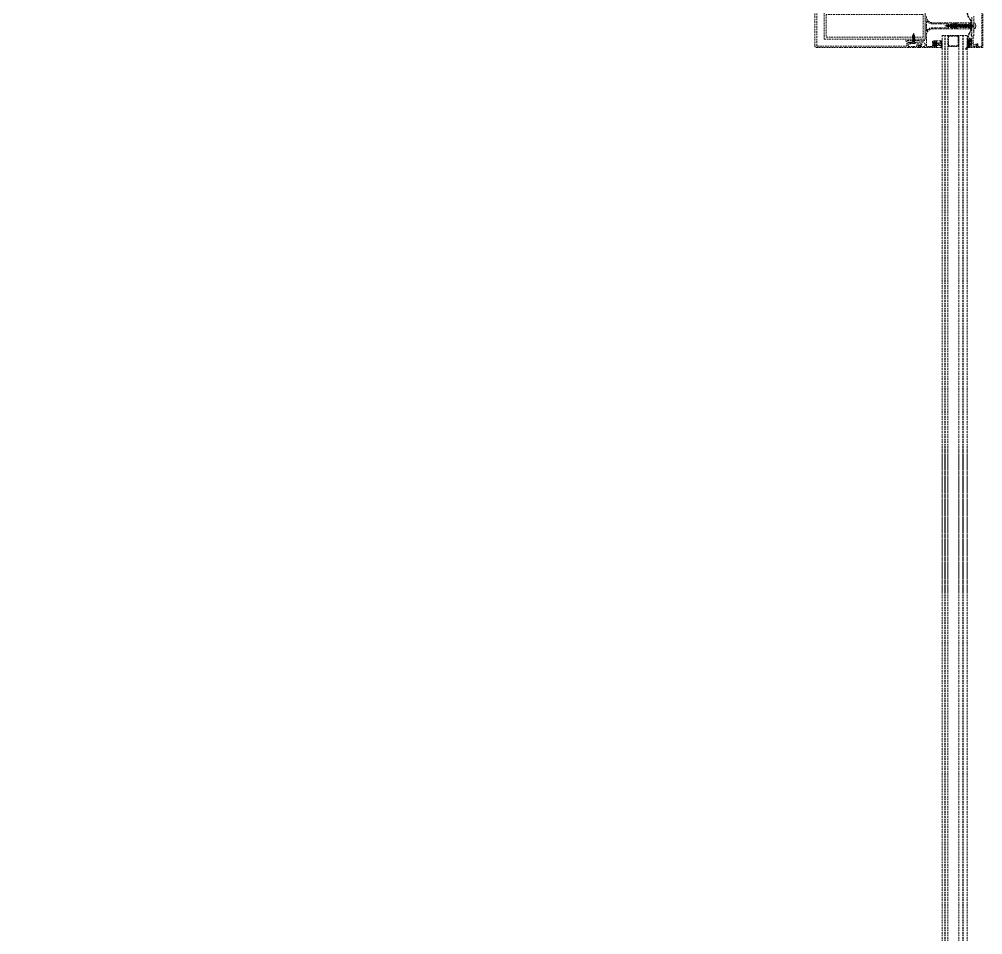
# Model space of a CAD drawing. Extents: x -1457 to 23780, y -2071 to 4205.
# Drawn here: x 16534.1 to 16677.5, y 1414.7 to 1551 of the extents above; entities that cross this region are included whole.
import ezdxf

# ---------------------------------------------------------------- set-up
doc = ezdxf.new("R2010")
doc.units = 0
doc.header["$MEASUREMENT"] = 0
doc.linetypes.add('HIDDEN', pattern=[0.375, 0.25, -0.125])
doc.layers.get('0').update_dxf_attribs({"color": 9, "lineweight": 9})
doc.layers.add('M-TEFRIS2-015', color=129, linetype='Continuous', lineweight=9)

# ---------------------------------------------------------------- blocks, each defined once
blk = doc.blocks.new('vid u')
at = {"lineweight": 5, "ltscale": 0.5}
for p, q in [((-18171.1, 6484.2), (-18170.1, 6484.5)), ((-18167.9, 6482.9), (-18171.1, 6484.2)), ((-18166.9, 6483.2), (-18171.1, 6484.2)), ((-18170.6, 6486.7), (-18169.6, 6487)), ((-18167.2, 6486), (-18170.6, 6486.7)), ((-18168.2, 6485.6), (-18170.6, 6486.7)), ((-18169.9, 6486.4), (-18170.1, 6485.9)), ((-18170.1, 6484.5), (-18170.1, 6485.8)), ((-18170.1, 6484.5), (-18166.9, 6483.2)), ((-18170.1, 6484.5), (-18166.9, 6483.2)), ((-18170.1, 6482), (-18170.1, 6483.8)), ((-18169, 6489), (-18169.6, 6487)), ((-18169.6, 6487), (-18167.2, 6486)), ((-18169, 6489), (-18168.5, 6486.6)), ((-18167.2, 6486), (-18168.2, 6485.6)), ((-18168.2, 6485.6), (-18167.9, 6485)), ((-18167.9, 6483.6), (-18167.9, 6484.9)), ((-18166.9, 6483.2), (-18167.9, 6482.9)), ((-18167.9, 6481.1), (-18167.9, 6482.9)), ((-18171.1, 6481.6), (-18170.1, 6482)), ((-18167.9, 6480.3), (-18171.1, 6481.6)), ((-18166.9, 6480.7), (-18171.1, 6481.6)), ((-18171.1, 6479.1), (-18170.1, 6479.4)), ((-18167.9, 6477.8), (-18171.1, 6479.1)), ((-18166.9, 6478.1), (-18171.1, 6479.1)), ((-18171.1, 6476.5), (-18170.1, 6476.9)), ((-18167.9, 6475.2), (-18171.1, 6476.5)), ((-18166.9, 6475.6), (-18171.1, 6476.5)), ((-18171.1, 6473.9), (-18170.1, 6474.3)), ((-18167.9, 6472.7), (-18171.1, 6473.9)), ((-18166.9, 6473), (-18171.1, 6473.9)), ((-18171.1, 6471.5), (-18170.1, 6471.9)), ((-18167.9, 6470.2), (-18171.1, 6471.5)), ((-18166.9, 6470.6), (-18171.1, 6471.5)), ((-18171.1, 6469.2), (-18170.1, 6469.6)), ((-18167.9, 6467.9), (-18171.1, 6469.2)), ((-18166.9, 6468.3), (-18171.1, 6469.2)), ((-18170.1, 6482), (-18166.9, 6480.7)), ((-18170.1, 6482), (-18166.9, 6480.7)), ((-18170.1, 6479.4), (-18170.1, 6481.2)), ((-18170.1, 6479.4), (-18166.9, 6478.1)), ((-18170.1, 6479.4), (-18166.9, 6478.1)), ((-18170.1, 6476.9), (-18170.1, 6478.7)), ((-18170.1, 6476.9), (-18166.9, 6475.6)), ((-18170.1, 6476.9), (-18166.9, 6475.6)), ((-18170.1, 6474.3), (-18170.1, 6476.1)), ((-18170.1, 6474.3), (-18166.9, 6473)), ((-18170.1, 6474.3), (-18166.9, 6473)), ((-18170.1, 6471.9), (-18170.1, 6473.5)), ((-18170.1, 6471.9), (-18166.9, 6470.6)), ((-18170.1, 6471.9), (-18166.9, 6470.6)), ((-18170.1, 6469.6), (-18170.1, 6471.1)), ((-18170.1, 6469.6), (-18166.9, 6468.3)), ((-18170.1, 6469.6), (-18166.9, 6468.3)), ((-18170.1, 6467.3), (-18170.1, 6468.9)), ((-18166.9, 6480.7), (-18167.9, 6480.3)), ((-18167.9, 6478.5), (-18167.9, 6480.3)), ((-18166.9, 6478.1), (-18167.9, 6477.8)), ((-18167.9, 6476), (-18167.9, 6477.8)), ((-18166.9, 6475.6), (-18167.9, 6475.2)), ((-18167.9, 6473.4), (-18167.9, 6475.2)), ((-18166.9, 6473), (-18167.9, 6472.7)), ((-18167.9, 6471), (-18167.9, 6472.7)), ((-18166.9, 6470.6), (-18167.9, 6470.2)), ((-18167.9, 6468.7), (-18167.9, 6470.2)), ((-18171.1, 6467), (-18170.1, 6467.3)), ((-18167.9, 6465.7), (-18171.1, 6467)), ((-18166.9, 6466.1), (-18171.1, 6467)), ((-18171.1, 6464.7), (-18170.1, 6465.1)), ((-18167.9, 6463.4), (-18171.1, 6464.7)), ((-18166.9, 6463.8), (-18171.1, 6464.7)), ((-18171.1, 6462.4), (-18170.1, 6462.8)), ((-18167.9, 6461.1), (-18171.1, 6462.4)), ((-18166.9, 6461.5), (-18171.1, 6462.4)), ((-18171.1, 6460.1), (-18170.1, 6460.5)), ((-18167.9, 6458.8), (-18171.1, 6460.1)), ((-18166.9, 6459.2), (-18171.1, 6460.1)), ((-18171.1, 6457.8), (-18170.1, 6458.2)), ((-18167.9, 6456.5), (-18171.1, 6457.8)), ((-18166.9, 6456.9), (-18171.1, 6457.8)), ((-18171.1, 6455.5), (-18170.1, 6455.9)), ((-18167.9, 6454.2), (-18171.1, 6455.5)), ((-18166.9, 6454.6), (-18171.1, 6455.5)), ((-18170.1, 6467.3), (-18166.9, 6466.1)), ((-18170.1, 6467.3), (-18166.9, 6466.1)), ((-18170.1, 6465.1), (-18170.1, 6466.6)), ((-18170.1, 6465.1), (-18166.9, 6463.8)), ((-18170.1, 6465.1), (-18166.9, 6463.8)), ((-18170.1, 6462.8), (-18170.1, 6464.4)), ((-18170.1, 6462.8), (-18166.9, 6461.5)), ((-18170.1, 6462.8), (-18166.9, 6461.5)), ((-18170.1, 6460.5), (-18170.1, 6462)), ((-18170.1, 6460.5), (-18166.9, 6459.2)), ((-18170.1, 6460.5), (-18166.9, 6459.2)), ((-18170.1, 6458.2), (-18170.1, 6459.7)), ((-18170.1, 6458.2), (-18166.9, 6456.9)), ((-18170.1, 6455.9), (-18170.1, 6457.4)), ((-18170.1, 6455.9), (-18166.9, 6454.6)), ((-18170.1, 6453.6), (-18170.1, 6455.1)), ((-18166.9, 6468.3), (-18167.9, 6467.9)), ((-18167.9, 6466.5), (-18167.9, 6467.9)), ((-18166.9, 6466.1), (-18167.9, 6465.7)), ((-18167.9, 6464.2), (-18167.9, 6465.7)), ((-18166.9, 6463.8), (-18167.9, 6463.4)), ((-18167.9, 6461.9), (-18167.9, 6463.4)), ((-18166.9, 6461.5), (-18167.9, 6461.1)), ((-18167.9, 6459.6), (-18167.9, 6461.1)), ((-18166.9, 6459.2), (-18167.9, 6458.8)), ((-18167.9, 6457.3), (-18167.9, 6458.8)), ((-18166.9, 6456.9), (-18167.9, 6456.5)), ((-18167.9, 6455), (-18167.9, 6456.5)), ((-18166.9, 6454.6), (-18167.9, 6454.2)), ((-18167.9, 6452.7), (-18167.9, 6454.2)), ((-18164.9, 6445.9), (-18173.1, 6445.9)), ((-18173.1, 6444.2), (-18173.1, 6445.9)), ((-18171.1, 6453.2), (-18170.1, 6453.6)), ((-18166.9, 6452.3), (-18171.1, 6453.2)), ((-18167.9, 6451.9), (-18171.1, 6453.2)), ((-18170.1, 6451.3), (-18171.1, 6450.9)), ((-18167.9, 6449.6), (-18171.1, 6450.9)), ((-18171.1, 6450.9), (-18166.9, 6450)), ((-18171.1, 6448.6), (-18170.1, 6449)), ((-18167.9, 6447.3), (-18171.1, 6448.6)), ((-18166.9, 6447.7), (-18171.1, 6448.6)), ((-18170.1, 6453.6), (-18166.9, 6452.3)), ((-18170.1, 6453.6), (-18166.9, 6452.3)), ((-18170.1, 6451.3), (-18170.1, 6452.8)), ((-18166.9, 6450), (-18170.1, 6451.3)), ((-18170.1, 6449), (-18170.1, 6450.5)), ((-18170.1, 6449), (-18166.9, 6447.7)), ((-18170.1, 6445.9), (-18170.1, 6448.2)), ((-18166.9, 6452.3), (-18167.9, 6451.9)), ((-18167.9, 6450.4), (-18167.9, 6451.9)), ((-18166.9, 6450), (-18167.9, 6449.6)), ((-18167.9, 6448.1), (-18167.9, 6449.6)), ((-18166.9, 6447.7), (-18167.9, 6447.3)), ((-18167.9, 6445.9), (-18167.9, 6447.3)), ((-18164.9, 6444.2), (-18164.9, 6445.9))]:
    blk.add_line(p, q, dxfattribs=at)
blk.add_lwpolyline([(-18169.6, 6442.8), (-18169.1, 6443.2), (-18168.9, 6443.2), (-18168.4, 6442.8)], dxfattribs=at)
for centre, radius, start, end in [((-18169.9, 6485.8), 0.2, 155.3251, 180), ((-18168.1, 6484.9), 0.2, 0, 19.1116), ((-18168.6, 6450.7), 7.89, 234.7573, 262.4905), ((-18169.5, 6450.7), 7.89, 277.5095, 305.2427)]:
    blk.add_arc(centre, radius, start, end, dxfattribs=at)

msp = doc.modelspace()

# ---------------------------------------------------------------- hatches: boundary and pattern name
at = {"layer": 'M-TEFRIS2-015', "linetype": 'HIDDEN', "lineweight": 0}
h = msp.add_hatch(dxfattribs=at)
h.set_pattern_fill('LINE', color=256, scale=0.666667, angle=585, style=0)
h.set_pattern_definition([(225, (16796.09187, 1604.08257), (-0.058925565, 0.058925565), [])])
edge = h.paths.add_edge_path()
edge.add_arc((16675.52, 1546.28), 0.625, 112.6612, 152.8, ccw=False)
edge.add_arc((16675.2, 1547), 0.162, -62.96, -0.1027)
edge.add_line((16675.36, 1547), (16675.36, 1547.08))
edge.add_line((16675.36, 1547.08), (16675.36, 1547.09))
edge.add_line((16675.36, 1547.09), (16675.36, 1547.1))
edge.add_line((16675.36, 1547.1), (16675.36, 1547.11))
edge.add_line((16675.36, 1547.11), (16675.36, 1547.11))
edge.add_line((16675.36, 1547.11), (16675.35, 1547.12))
edge.add_line((16675.35, 1547.12), (16675.35, 1547.13))
edge.add_line((16675.35, 1547.13), (16675.34, 1547.13))
edge.add_line((16675.34, 1547.13), (16675.34, 1547.14))
edge.add_line((16675.34, 1547.14), (16675.33, 1547.14))
edge.add_line((16675.33, 1547.14), (16675.31, 1547.14))
edge.add_line((16675.31, 1547.14), (16675.24, 1547.14))
edge.add_line((16675.24, 1547.14), (16675.23, 1547.14))
edge.add_line((16675.23, 1547.14), (16675.23, 1547.14))
edge.add_line((16675.23, 1547.14), (16675.23, 1547.14))
edge.add_line((16675.23, 1547.14), (16675.23, 1547.14))
edge.add_line((16675.23, 1547.14), (16675.22, 1547.15))
edge.add_line((16675.22, 1547.15), (16675.22, 1547.15))
edge.add_line((16675.22, 1547.15), (16675.22, 1547.15))
edge.add_line((16675.22, 1547.15), (16675.22, 1547.16))
edge.add_line((16675.22, 1547.16), (16675.22, 1547.16))
edge.add_line((16675.22, 1547.16), (16675.22, 1547.24))
edge.add_line((16675.22, 1547.24), (16675.22, 1547.24))
edge.add_line((16675.22, 1547.24), (16675.22, 1547.25))
edge.add_line((16675.22, 1547.25), (16675.22, 1547.25))
edge.add_line((16675.22, 1547.25), (16675.22, 1547.25))
edge.add_line((16675.22, 1547.25), (16675.22, 1547.26))
edge.add_line((16675.22, 1547.26), (16675.23, 1547.26))
edge.add_line((16675.23, 1547.26), (16675.23, 1547.26))
edge.add_line((16675.23, 1547.26), (16675.23, 1547.26))
edge.add_line((16675.23, 1547.26), (16675.24, 1547.26))
edge.add_line((16675.24, 1547.26), (16675.31, 1547.26))
edge.add_line((16675.31, 1547.26), (16675.32, 1547.26))
edge.add_line((16675.32, 1547.26), (16675.33, 1547.26))
edge.add_line((16675.33, 1547.26), (16675.34, 1547.27))
edge.add_line((16675.34, 1547.27), (16675.34, 1547.27))
edge.add_line((16675.34, 1547.27), (16675.35, 1547.28))
edge.add_line((16675.35, 1547.28), (16675.35, 1547.28))
edge.add_line((16675.35, 1547.28), (16675.36, 1547.29))
edge.add_line((16675.36, 1547.29), (16675.36, 1547.3))
edge.add_line((16675.36, 1547.3), (16675.36, 1547.31))
edge.add_line((16675.36, 1547.31), (16675.36, 1547.32))
edge.add_line((16675.36, 1547.32), (16675.36, 1547.33))
edge.add_line((16675.36, 1547.33), (16675.36, 1547.33))
edge.add_line((16675.36, 1547.33), (16675.35, 1547.34))
edge.add_line((16675.35, 1547.34), (16675.35, 1547.35))
edge.add_line((16675.35, 1547.35), (16675.34, 1547.35))
edge.add_line((16675.34, 1547.35), (16675.34, 1547.36))
edge.add_line((16675.34, 1547.36), (16675.33, 1547.36))
edge.add_line((16675.33, 1547.36), (16675.31, 1547.36))
edge.add_line((16675.31, 1547.36), (16675.24, 1547.36))
edge.add_line((16675.24, 1547.36), (16675.23, 1547.36))
edge.add_line((16675.23, 1547.36), (16675.23, 1547.36))
edge.add_line((16675.23, 1547.36), (16675.23, 1547.36))
edge.add_line((16675.23, 1547.36), (16675.23, 1547.36))
edge.add_line((16675.23, 1547.36), (16675.22, 1547.37))
edge.add_line((16675.22, 1547.37), (16675.22, 1547.37))
edge.add_line((16675.22, 1547.37), (16675.22, 1547.37))
edge.add_line((16675.22, 1547.37), (16675.22, 1547.38))
edge.add_line((16675.22, 1547.38), (16675.22, 1547.38))
edge.add_line((16675.22, 1547.38), (16675.22, 1547.46))
edge.add_line((16675.22, 1547.46), (16675.22, 1547.46))
edge.add_line((16675.22, 1547.46), (16675.22, 1547.47))
edge.add_line((16675.22, 1547.47), (16675.22, 1547.47))
edge.add_line((16675.22, 1547.47), (16675.22, 1547.47))
edge.add_line((16675.22, 1547.47), (16675.22, 1547.48))
edge.add_line((16675.22, 1547.48), (16675.23, 1547.48))
edge.add_line((16675.23, 1547.48), (16675.23, 1547.48))
edge.add_line((16675.23, 1547.48), (16675.23, 1547.48))
edge.add_line((16675.23, 1547.48), (16675.24, 1547.48))
edge.add_line((16675.24, 1547.48), (16675.31, 1547.48))
edge.add_line((16675.31, 1547.48), (16675.32, 1547.48))
edge.add_line((16675.32, 1547.48), (16675.33, 1547.48))
edge.add_line((16675.33, 1547.48), (16675.34, 1547.49))
edge.add_line((16675.34, 1547.49), (16675.34, 1547.49))
edge.add_line((16675.34, 1547.49), (16675.35, 1547.5))
edge.add_line((16675.35, 1547.5), (16675.35, 1547.5))
edge.add_line((16675.35, 1547.5), (16675.36, 1547.51))
edge.add_line((16675.36, 1547.51), (16675.36, 1547.52))
edge.add_line((16675.36, 1547.52), (16675.36, 1547.53))
edge.add_line((16675.36, 1547.53), (16675.36, 1547.54))
edge.add_line((16675.36, 1547.54), (16675.36, 1547.55))
edge.add_line((16675.36, 1547.55), (16675.36, 1547.55))
edge.add_line((16675.36, 1547.55), (16675.35, 1547.56))
edge.add_line((16675.35, 1547.56), (16675.35, 1547.57))
edge.add_line((16675.35, 1547.57), (16675.34, 1547.57))
edge.add_line((16675.34, 1547.57), (16675.34, 1547.58))
edge.add_line((16675.34, 1547.58), (16675.33, 1547.58))
edge.add_line((16675.33, 1547.58), (16675.31, 1547.58))
edge.add_line((16675.31, 1547.58), (16675.24, 1547.58))
edge.add_line((16675.24, 1547.58), (16675.23, 1547.58))
edge.add_line((16675.23, 1547.58), (16675.23, 1547.58))
edge.add_line((16675.23, 1547.58), (16675.23, 1547.58))
edge.add_line((16675.23, 1547.58), (16675.23, 1547.58))
edge.add_line((16675.23, 1547.58), (16675.22, 1547.59))
edge.add_line((16675.22, 1547.59), (16675.22, 1547.59))
edge.add_line((16675.22, 1547.59), (16675.22, 1547.59))
edge.add_line((16675.22, 1547.59), (16675.22, 1547.6))
edge.add_line((16675.22, 1547.6), (16675.22, 1547.6))
edge.add_line((16675.22, 1547.6), (16675.22, 1547.68))
edge.add_line((16675.22, 1547.68), (16675.22, 1547.68))
edge.add_line((16675.22, 1547.68), (16675.22, 1547.69))
edge.add_line((16675.22, 1547.69), (16675.22, 1547.69))
edge.add_line((16675.22, 1547.69), (16675.22, 1547.69))
edge.add_line((16675.22, 1547.69), (16675.22, 1547.7))
edge.add_line((16675.22, 1547.7), (16675.23, 1547.7))
edge.add_line((16675.23, 1547.7), (16675.23, 1547.7))
edge.add_line((16675.23, 1547.7), (16675.23, 1547.7))
edge.add_line((16675.23, 1547.7), (16675.24, 1547.7))
edge.add_line((16675.24, 1547.7), (16675.31, 1547.7))
edge.add_line((16675.31, 1547.7), (16675.32, 1547.7))
edge.add_line((16675.32, 1547.7), (16675.33, 1547.7))
edge.add_line((16675.33, 1547.7), (16675.34, 1547.71))
edge.add_line((16675.34, 1547.71), (16675.34, 1547.71))
edge.add_line((16675.34, 1547.71), (16675.35, 1547.72))
edge.add_line((16675.35, 1547.72), (16675.35, 1547.72))
edge.add_line((16675.35, 1547.72), (16675.36, 1547.73))
edge.add_line((16675.36, 1547.73), (16675.36, 1547.74))
edge.add_line((16675.36, 1547.74), (16675.36, 1547.75))
edge.add_line((16675.36, 1547.75), (16675.36, 1547.76))
edge.add_line((16675.36, 1547.76), (16675.36, 1547.77))
edge.add_line((16675.36, 1547.77), (16675.36, 1547.77))
edge.add_line((16675.36, 1547.77), (16675.35, 1547.78))
edge.add_line((16675.35, 1547.78), (16675.35, 1547.79))
edge.add_line((16675.35, 1547.79), (16675.34, 1547.79))
edge.add_line((16675.34, 1547.79), (16675.34, 1547.8))
edge.add_line((16675.34, 1547.8), (16675.33, 1547.8))
edge.add_line((16675.33, 1547.8), (16675.31, 1547.8))
edge.add_line((16675.31, 1547.8), (16675.24, 1547.8))
edge.add_line((16675.24, 1547.8), (16675.23, 1547.8))
edge.add_line((16675.23, 1547.8), (16675.23, 1547.8))
edge.add_line((16675.23, 1547.8), (16675.23, 1547.8))
edge.add_line((16675.23, 1547.8), (16675.23, 1547.8))
edge.add_line((16675.23, 1547.8), (16675.22, 1547.81))
edge.add_line((16675.22, 1547.81), (16675.22, 1547.81))
edge.add_line((16675.22, 1547.81), (16675.22, 1547.81))
edge.add_line((16675.22, 1547.81), (16675.22, 1547.82))
edge.add_line((16675.22, 1547.82), (16675.22, 1547.82))
edge.add_line((16675.22, 1547.82), (16675.22, 1547.9))
edge.add_line((16675.22, 1547.9), (16675.22, 1547.9))
edge.add_line((16675.22, 1547.9), (16675.22, 1547.91))
edge.add_line((16675.22, 1547.91), (16675.22, 1547.91))
edge.add_line((16675.22, 1547.91), (16675.22, 1547.91))
edge.add_line((16675.22, 1547.91), (16675.22, 1547.92))
edge.add_line((16675.22, 1547.92), (16675.23, 1547.92))
edge.add_line((16675.23, 1547.92), (16675.23, 1547.92))
edge.add_line((16675.23, 1547.92), (16675.23, 1547.92))
edge.add_line((16675.23, 1547.92), (16675.24, 1547.92))
edge.add_line((16675.24, 1547.92), (16675.49, 1547.92))
edge.add_arc((16675.49, 1547.89), 0.03, 0, 90, ccw=False)
edge.add_line((16675.52, 1547.89), (16675.52, 1547.71))
edge.add_line((16675.52, 1547.71), (16675.69, 1547.71))
edge.add_line((16675.69, 1547.71), (16675.71, 1547.78))
edge.add_arc((16675.76, 1547.77), 0.05, 57.9606, 165.4015, ccw=False)
edge.add_arc((16675.73, 1547.73), 0.1, 26.3878, 57.9606, ccw=False)
edge.add_arc((16675.23, 1547.48), 0.662, -26.3878, 26.3878, ccw=False)
edge.add_arc((16675.73, 1547.23), 0.1, -57.9606, -26.3878, ccw=False)
edge.add_arc((16675.76, 1547.18), 0.05, -165.4015, -57.9606, ccw=False)
edge.add_line((16675.71, 1547.17), (16675.69, 1547.25))
edge.add_line((16675.69, 1547.25), (16675.52, 1547.25))
edge.add_line((16675.52, 1547.25), (16675.52, 1546.83))
edge.add_arc((16675.47, 1546.83), 0.05, -76.8402, 0, ccw=False)
edge.add_arc((16675.62, 1546.03), 0.763, 100.8798, 141.3382)
edge.add_arc((16675.01, 1546.55), 0.0486, -195.4317, -63.0293, ccw=False)
edge = h.paths.add_edge_path(flags=16)
edge.add_arc((16675.72, 1547.38), 0.03, -90, -10.824, ccw=False)
edge.add_line((16675.72, 1547.35), (16675.55, 1547.35))
edge.add_arc((16675.55, 1547.38), 0.03, -180, -90, ccw=False)
edge.add_line((16675.52, 1547.38), (16675.52, 1547.58))
edge.add_arc((16675.55, 1547.58), 0.03, 90, 180, ccw=False)
edge.add_line((16675.55, 1547.61), (16675.72, 1547.61))
edge.add_arc((16675.72, 1547.58), 0.03, 10.824, 90, ccw=False)
edge.add_arc((16675.19, 1547.48), 0.562, -10.824, 10.824, ccw=False)

# ---------------------------------------------------------------- linework, layer by layer
for p, q in [((16673.71, 1550.33), (16673.71, 1550.4)), ((16673.76, 1550.45), (16675.85, 1550.45)), ((16675.9, 1550.4), (16675.9, 1550.37)), ((16673.32, 1550.13), (16673.32, 1550.18)), ((16673.32, 1549.82), (16673.32, 1549.87)), ((16673.71, 1550.08), (16673.37, 1550.08)), ((16673.37, 1549.92), (16673.71, 1549.92)), ((16673.42, 1550.28), (16673.47, 1550.28)), ((16673.47, 1549.72), (16673.42, 1549.72)), ((16673.47, 1550.28), (16673.47, 1550.23)), ((16673.47, 1550.23), (16673.61, 1550.23)), ((16673.61, 1549.77), (16673.47, 1549.77)), ((16673.47, 1549.77), (16673.47, 1549.72)), ((16673.71, 1549.92), (16673.71, 1550.08)), ((16673.71, 1549.6), (16673.71, 1549.67)), ((16675.85, 1549.55), (16673.76, 1549.55)), ((16673.91, 1549.8), (16673.91, 1550.2)), ((16673.96, 1550.25), (16675.09, 1550.25)), ((16675.09, 1549.75), (16673.96, 1549.75)), ((16675.14, 1550.2), (16675.14, 1549.8)), ((16675.34, 1550.22), (16675.34, 1549.78)), ((16675.42, 1550.25), (16675.37, 1550.25)), ((16675.37, 1549.75), (16675.42, 1549.75)), ((16675.5, 1550.31), (16675.46, 1550.26)), ((16675.46, 1549.74), (16675.5, 1549.69)), ((16675.67, 1550.31), (16675.5, 1550.31)), ((16675.5, 1549.69), (16675.67, 1549.69)), ((16675.7, 1550.25), (16675.7, 1550.28)), ((16675.78, 1550.25), (16675.7, 1550.25)), ((16675.7, 1549.72), (16675.7, 1549.75)), ((16675.7, 1549.75), (16675.78, 1549.75)), ((16675.72, 1549.75), (16675.7, 1549.73)), ((16675.89, 1550.34), (16675.82, 1550.26)), ((16675.82, 1549.74), (16675.89, 1549.66)), ((16675.9, 1549.63), (16675.9, 1549.6)), ((16666.93, 1547.44), (16666.93, 1547.55)), ((16667.48, 1547.55), (16666.93, 1547.55)), ((16667.06, 1548.52), (16667.35, 1548.57)), ((16667.35, 1548.56), (16667.06, 1548.51)), ((16667.09, 1548.54), (16667.06, 1548.52)), ((16667.06, 1548.52), (16667.06, 1548.51)), ((16667.06, 1548.51), (16667.09, 1548.49)), ((16667.35, 1548.47), (16667.06, 1548.42)), ((16667.06, 1548.43), (16667.35, 1548.47)), ((16667.09, 1548.45), (16667.06, 1548.43)), ((16667.06, 1548.42), (16667.06, 1548.43)), ((16667.06, 1548.42), (16667.09, 1548.4)), ((16667.06, 1548.33), (16667.35, 1548.38)), ((16667.35, 1548.37), (16667.06, 1548.32)), ((16667.09, 1548.35), (16667.06, 1548.33)), ((16667.06, 1548.32), (16667.06, 1548.33)), ((16667.06, 1548.32), (16667.09, 1548.3)), ((16667.06, 1548.23), (16667.35, 1548.28)), ((16667.35, 1548.27), (16667.06, 1548.22)), ((16667.09, 1548.25), (16667.06, 1548.23)), ((16667.06, 1548.22), (16667.06, 1548.23)), ((16667.06, 1548.22), (16667.09, 1548.2)), ((16667.35, 1548.18), (16667.06, 1548.13)), ((16667.06, 1548.14), (16667.35, 1548.18)), ((16667.09, 1548.16), (16667.06, 1548.14)), ((16667.06, 1548.14), (16667.06, 1548.13)), ((16667.06, 1548.13), (16667.09, 1548.11)), ((16667.06, 1548.04), (16667.35, 1548.09)), ((16667.35, 1548.08), (16667.06, 1548.03)), ((16667.09, 1548.06), (16667.06, 1548.04)), ((16667.06, 1548.03), (16667.06, 1548.04)), ((16667.06, 1548.03), (16667.09, 1548.01)), ((16667.06, 1547.94), (16667.35, 1547.99)), ((16667.35, 1547.98), (16667.06, 1547.93)), ((16667.09, 1547.96), (16667.06, 1547.94)), ((16667.06, 1547.94), (16667.06, 1547.93)), ((16667.06, 1547.93), (16667.09, 1547.91)), ((16667.06, 1547.85), (16667.35, 1547.89)), ((16667.35, 1547.89), (16667.06, 1547.84)), ((16667.09, 1547.87), (16667.06, 1547.85)), ((16667.06, 1547.85), (16667.06, 1547.84)), ((16667.06, 1547.84), (16667.09, 1547.82)), ((16667.06, 1547.75), (16667.35, 1547.8)), ((16667.35, 1547.79), (16667.06, 1547.74)), ((16667.09, 1547.77), (16667.06, 1547.75)), ((16667.06, 1547.75), (16667.06, 1547.74)), ((16667.06, 1547.74), (16667.09, 1547.72)), ((16667.06, 1547.65), (16667.35, 1547.7)), ((16667.35, 1547.69), (16667.06, 1547.65)), ((16667.09, 1547.67), (16667.06, 1547.65)), ((16667.06, 1547.65), (16667.06, 1547.65)), ((16667.06, 1547.65), (16667.09, 1547.63)), ((16667.06, 1547.56), (16667.35, 1547.61)), ((16667.35, 1547.6), (16667.06, 1547.55)), ((16667.09, 1547.58), (16667.06, 1547.56)), ((16667.06, 1547.56), (16667.06, 1547.55)), ((16667.12, 1548.64), (16667.09, 1548.62)), ((16667.09, 1548.62), (16667.18, 1548.64)), ((16667.16, 1548.63), (16667.09, 1548.61)), ((16667.09, 1548.62), (16667.09, 1548.61)), ((16667.09, 1548.61), (16667.11, 1548.6)), ((16667.11, 1548.6), (16667.09, 1548.56)), ((16667.32, 1548.59), (16667.09, 1548.54)), ((16667.09, 1548.56), (16667.09, 1548.54)), ((16667.32, 1548.49), (16667.09, 1548.45)), ((16667.09, 1548.49), (16667.09, 1548.45)), ((16667.09, 1548.4), (16667.32, 1548.45)), ((16667.32, 1548.4), (16667.09, 1548.35)), ((16667.09, 1548.4), (16667.09, 1548.35)), ((16667.09, 1548.3), (16667.32, 1548.35)), ((16667.09, 1548.25), (16667.09, 1548.3)), ((16667.32, 1548.3), (16667.09, 1548.25)), ((16667.09, 1548.2), (16667.32, 1548.25)), ((16667.32, 1548.2), (16667.09, 1548.16)), ((16667.09, 1548.2), (16667.09, 1548.16)), ((16667.09, 1548.11), (16667.32, 1548.16)), ((16667.09, 1548.11), (16667.09, 1548.06)), ((16667.32, 1548.11), (16667.09, 1548.06)), ((16667.09, 1548.01), (16667.32, 1548.06)), ((16667.09, 1547.82), (16667.09, 1548.01)), ((16667.32, 1548.01), (16667.09, 1547.96)), ((16667.09, 1547.91), (16667.32, 1547.96)), ((16667.32, 1547.91), (16667.09, 1547.87)), ((16667.09, 1547.91), (16667.09, 1547.87)), ((16667.09, 1547.82), (16667.32, 1547.87)), ((16667.32, 1547.82), (16667.09, 1547.77)), ((16667.09, 1547.82), (16667.09, 1547.77)), ((16667.09, 1547.72), (16667.32, 1547.77)), ((16667.09, 1547.72), (16667.09, 1547.67)), ((16667.32, 1547.72), (16667.09, 1547.67)), ((16667.09, 1547.63), (16667.32, 1547.67)), ((16667.09, 1547.63), (16667.09, 1547.58)), ((16667.32, 1547.63), (16667.09, 1547.58)), ((16667.11, 1548.6), (16667.27, 1548.69)), ((16667.2, 1548.82), (16667.12, 1548.64)), ((16667.27, 1548.69), (16667.12, 1548.64)), ((16667.18, 1548.64), (16667.16, 1548.63)), ((16667.19, 1547.55), (16667.32, 1547.58)), ((16667.21, 1548.83), (16667.2, 1548.82)), ((16667.22, 1548.82), (16667.21, 1548.83)), ((16667.31, 1548.59), (16667.22, 1548.82)), ((16667.32, 1548.59), (16667.31, 1548.59)), ((16667.35, 1548.57), (16667.32, 1548.59)), ((16667.32, 1548.54), (16667.35, 1548.56)), ((16667.32, 1548.49), (16667.32, 1548.54)), ((16667.35, 1548.47), (16667.32, 1548.49)), ((16667.32, 1548.45), (16667.35, 1548.47)), ((16667.32, 1548.45), (16667.35, 1548.47)), ((16667.32, 1548.4), (16667.32, 1548.45)), ((16667.35, 1548.38), (16667.32, 1548.4)), ((16667.32, 1548.35), (16667.35, 1548.37)), ((16667.32, 1548.35), (16667.35, 1548.37)), ((16667.32, 1548.3), (16667.32, 1548.35)), ((16667.35, 1548.28), (16667.32, 1548.3)), ((16667.32, 1548.25), (16667.35, 1548.27)), ((16667.32, 1548.25), (16667.35, 1548.27)), ((16667.32, 1548.25), (16667.32, 1548.2)), ((16667.35, 1548.18), (16667.32, 1548.2)), ((16667.32, 1548.16), (16667.35, 1548.18)), ((16667.32, 1548.16), (16667.35, 1548.18)), ((16667.32, 1548.11), (16667.32, 1548.16)), ((16667.35, 1548.09), (16667.32, 1548.11)), ((16667.32, 1548.06), (16667.35, 1548.08)), ((16667.32, 1548.06), (16667.35, 1548.08)), ((16667.32, 1548.01), (16667.32, 1548.06)), ((16667.32, 1548.01), (16667.32, 1548.06)), ((16667.35, 1547.99), (16667.32, 1548.01)), ((16667.32, 1547.96), (16667.35, 1547.98)), ((16667.32, 1547.96), (16667.35, 1547.98)), ((16667.32, 1547.96), (16667.32, 1547.77)), ((16667.32, 1547.91), (16667.32, 1547.96)), ((16667.32, 1547.91), (16667.32, 1547.96)), ((16667.35, 1547.89), (16667.32, 1547.91)), ((16667.32, 1547.87), (16667.35, 1547.89)), ((16667.32, 1547.87), (16667.35, 1547.89)), ((16667.32, 1547.82), (16667.32, 1547.87)), ((16667.32, 1547.82), (16667.32, 1547.87)), ((16667.35, 1547.8), (16667.32, 1547.82)), ((16667.32, 1547.77), (16667.35, 1547.79)), ((16667.32, 1547.77), (16667.35, 1547.79)), ((16667.32, 1547.72), (16667.32, 1547.77)), ((16667.35, 1547.7), (16667.32, 1547.72)), ((16667.32, 1547.67), (16667.35, 1547.69)), ((16667.32, 1547.67), (16667.35, 1547.69)), ((16667.32, 1547.67), (16667.32, 1547.63)), ((16667.35, 1547.61), (16667.32, 1547.63)), ((16667.32, 1547.58), (16667.35, 1547.6)), ((16667.32, 1547.58), (16667.35, 1547.6)), ((16667.32, 1547.58), (16667.32, 1547.55)), ((16667.35, 1548.56), (16667.35, 1548.57)), ((16667.35, 1548.47), (16667.35, 1548.47)), ((16667.35, 1548.37), (16667.35, 1548.38)), ((16667.35, 1548.27), (16667.35, 1548.28)), ((16667.35, 1548.18), (16667.35, 1548.18)), ((16667.35, 1548.08), (16667.35, 1548.09)), ((16667.35, 1547.98), (16667.35, 1547.99)), ((16667.35, 1547.89), (16667.35, 1547.89)), ((16667.35, 1547.79), (16667.35, 1547.8)), ((16667.35, 1547.69), (16667.35, 1547.7)), ((16667.35, 1547.6), (16667.35, 1547.61)), ((16667.48, 1547.44), (16667.48, 1547.55)), ((16671.45, 1548.53), (16675.2, 1548.53)), ((16671.45, 1548.53), (16671.45, 1465.77)), ((16671.85, 1548.53), (16671.85, 1465.77)), ((16671.92, 1548.53), (16671.92, 1465.77)), ((16672.32, 1548.53), (16672.32, 1465.77)), ((16673.92, 1548.53), (16673.92, 1465.77)), ((16674.52, 1548.53), (16674.52, 1465.77)), ((16674.6, 1548.53), (16674.6, 1465.77)), ((16675.2, 1548.53), (16675.2, 1465.77)), ((16671.45, 1318.47), (16671.45, 1487.3)), ((16671.85, 1318.47), (16671.85, 1487.3)), ((16671.92, 1318.47), (16671.92, 1487.3)), ((16672.32, 1318.47), (16672.32, 1487.3)), ((16673.92, 1318.47), (16673.92, 1487.3)), ((16674.52, 1318.47), (16674.52, 1487.3)), ((16674.6, 1318.47), (16674.6, 1487.3)), ((16675.2, 1318.47), (16675.2, 1487.3))]:
    msp.add_line(p, q, dxfattribs=at)
for points in [[(13074.5, 1250.48, -0.146575), (16650.5, 2301.36, -0.146575)], [(13074.5, 1209.1, -0.147553), (16652.5, 2266.71)], [(13055.87, 1124.03, -0.149972), (16650.5, 2206.09)], [(13124.69, 1100.45), (13117.7, 1111.05, -0.146397), (16605.5, 2161.14), (16605.5, 2148.44, 0.146396), (13124.69, 1100.45, 3.321415)], [(16671.49, 2158.03, 0.152192), (13054.42, 1065.28, 0.152192)], [(16652.8, 1552.95), (16652.8, 1547.05), (16652.8, 1547.05, 0.414214), (16652.9, 1546.95), (16666.21, 1546.95), (16666.21, 1547.36, -0.267949), (16666.22, 1547.38), (16666.47, 1547.53, -0.131652), (16666.49, 1547.53), (16666.62, 1547.53, -0.131652), (16666.63, 1547.53), (16666.81, 1547.42, -0.267949), (16666.83, 1547.4), (16666.83, 1547.36, -0.414214), (16666.8, 1547.33), (16666.53, 1547.33), (16666.41, 1547.26), (16666.41, 1546.9), (16667.71, 1546.9), (16667.71, 1547.25, -0.414214), (16667.76, 1547.3), (16668.39, 1547.3, -0.650971), (16668.42, 1547.22), (16668.27, 1547.05, -0.508142), (16668.22, 1547.06), (16668.19, 1547.12), (16667.91, 1547.12), (16667.91, 1546.95, -0.432363), (16668, 1546.85), (16668, 1546.78, -0.477393), (16667.98, 1546.75), (16652.8, 1546.75, -0.414214), (16652.5, 1547.05), (16652.5, 1547.05), (16652.5, 1552.95, -0.414214)], [(16668.91, 1551.95), (16668.91, 1550), (16668.91, 1548.05, -0.414214), (16668.61, 1547.75), (16668.11, 1547.75), (16668, 1547.8), (16666.07, 1547.8, 0.767327), (16666.05, 1547.74), (16666.39, 1547.55), (16667.18, 1547.55), (16667.21, 1547.58), (16667.24, 1547.55), (16668.61, 1547.55, -0.414214), (16668.91, 1547.25), (16668.91, 1547.03, -0.414214), (16668.81, 1546.93), (16668.16, 1546.93), (16668.16, 1547.07, 0.414214), (16668.13, 1547.1), (16668.11, 1547.1, 0.414214), (16668.01, 1547), (16668.01, 1546.78, 0.414214), (16668.04, 1546.75), (16669.11, 1546.75), (16670.58, 1546.75, 0.414214), (16670.61, 1546.78), (16670.61, 1546.95, 0.414214), (16670.51, 1547.05), (16670.49, 1547.05), (16670.49, 1546.9), (16670.19, 1546.9), (16670.19, 1547.22), (16670.16, 1547.25), (16670.19, 1547.28), (16670.19, 1547.6), (16670.49, 1547.6), (16670.49, 1547.45), (16670.51, 1547.45, 0.414214), (16670.61, 1547.55), (16670.61, 1547.65, 0.414214), (16670.51, 1547.75), (16670.19, 1547.75, 0.414214), (16670.03, 1547.59), (16670.03, 1547.03, -0.414214), (16669.93, 1546.93), (16669.21, 1546.93, -0.414214), (16669.11, 1547.03), (16669.11, 1548.6, -0.414214), (16670.06, 1549.55), (16672.74, 1549.55), (16672.77, 1549.58), (16672.8, 1549.55), (16673.66, 1549.55, 0.414214), (16673.71, 1549.6), (16673.71, 1549.63, 0.198912), (16673.69, 1549.66), (16673.62, 1549.74, 0.198912), (16673.58, 1549.75), (16673.51, 1549.75), (16673.51, 1549.72, -0.414214), (16673.48, 1549.69), (16673.31, 1549.69), (16673.26, 1549.74, 0.198912), (16673.22, 1549.75), (16673.15, 1549.75), (16673.15, 1549.72, -0.414214), (16673.12, 1549.69), (16672.95, 1549.69), (16672.9, 1549.74, 0.198912), (16672.86, 1549.75), (16672.74, 1549.75, -0.414214), (16672.71, 1549.78), (16672.71, 1550), (16672.71, 1550.22, -0.414214), (16672.74, 1550.25), (16672.86, 1550.25, 0.198912), (16672.9, 1550.26), (16672.95, 1550.31), (16673.12, 1550.31, -0.414214), (16673.15, 1550.28), (16673.15, 1550.25), (16673.22, 1550.25, 0.198912), (16673.26, 1550.26), (16673.31, 1550.31), (16673.48, 1550.31, -0.414214), (16673.51, 1550.28), (16673.51, 1550.25), (16673.58, 1550.25, 0.198912), (16673.62, 1550.26), (16673.69, 1550.34, 0.198912), (16673.71, 1550.37), (16673.71, 1550.4, 0.414214), (16673.66, 1550.45), (16672.8, 1550.45), (16672.77, 1550.42), (16672.74, 1550.45), (16670.06, 1550.45, -0.414214), (16669.11, 1551.4)], [(16675.2, 1546.75), (16675.25, 1546.75), (16675.25, 1547.55, -0.10228), (16675.52, 1548.84, 0.152313), (16675.88, 1550, 0.152313), (16675.52, 1551.16, -0.159108), (16675.25, 1551.84), (16675.25, 1553.02), (16675.2, 1553.02), (16675.2, 1551.84, 0.158967), (16675.48, 1551.13, -0.152054), (16675.83, 1550, -0.152944), (16675.48, 1548.87, 0.10266), (16675.2, 1547.55), (16675.2, 1546.75)], [(16675.88, 1551.3), (16675.88, 1548.7), (16675.81, 1548.7, 0.414214), (16675.78, 1548.67), (16675.78, 1548.58, 0.414214), (16675.81, 1548.55), (16675.88, 1548.55), (16675.88, 1548), (16675.63, 1548), (16675.63, 1548.12, 0.414214), (16675.6, 1548.15), (16675.53, 1548.15, 0.414214), (16675.48, 1548.1), (16675.48, 1547.75, 0.414214), (16675.53, 1547.7), (16675.6, 1547.7, 0.414214), (16675.63, 1547.73), (16675.63, 1547.85), (16675.88, 1547.85), (16675.88, 1547.12), (16675.63, 1547.05), (16675.63, 1547.17, 0.414214), (16675.6, 1547.2), (16675.53, 1547.2, 0.414214), (16675.48, 1547.15), (16675.48, 1546.95, 0.493145), (16675.57, 1546.88), (16676.07, 1547.02), (16676.12, 1546.93, 0.414214), (16676.16, 1546.91), (16676.54, 1547.13, 1), (16676.46, 1547.26), (16676.18, 1547.1), (16676.08, 1547.29), (16676.08, 1548.45), (16676.17, 1548.54, 0.198912), (16676.18, 1548.56), (16676.18, 1549.17), (16676.15, 1549.2), (16676.18, 1549.23), (16676.18, 1550), (16676.18, 1550.77), (16676.15, 1550.8), (16676.18, 1550.83), (16676.18, 1551.44, 0.198912)]]:
    msp.add_lwpolyline(points, format="xyb", dxfattribs=at)
for points in [[(16653.91, 1552), (16653.91, 1548), (16668.91, 1548), (16668.91, 1552)], [(16654.21, 1551.7), (16654.21, 1548.3), (16668.61, 1548.3), (16668.61, 1551.7)], [(16673.92, 1548.53), (16672.32, 1548.53), (16672.32, 1546.93), (16673.92, 1546.93)], [(16673.82, 1548.43), (16672.42, 1548.43), (16672.42, 1547.03), (16673.82, 1547.03)]]:
    msp.add_lwpolyline(points, close=True, dxfattribs=at)
for points in [[(16677.35, 1553.1), (16676.78, 1553.1), (16676.78, 1552.78, -1), (16676.63, 1552.78), (16676.63, 1553.1), (16676.15, 1553.1), (16676.1, 1553.02, -0.339454), (16676.07, 1553), (16675.54, 1553.14, -0.876976), (16675.55, 1553.25), (16677.5, 1553.25), (16677.5, 1546.75), (16675.55, 1546.75, -0.876976), (16675.54, 1546.86), (16676.07, 1547, -0.339454), (16676.1, 1546.99), (16676.15, 1546.9), (16676.63, 1546.9), (16676.63, 1547.23, -1), (16676.78, 1547.23), (16676.78, 1546.9), (16677.35, 1546.9)], [(16672.41, 1549.74, -0.414214), (16672.38, 1549.71), (16670.06, 1549.71, 0.239182), (16669.16, 1549.26, -0.725247), (16669.11, 1549.27), (16669.11, 1550), (16669.11, 1550.73, -0.725247), (16669.16, 1550.74, 0.239182), (16670.06, 1550.29), (16672.38, 1550.29, -0.414214), (16672.41, 1550.26), (16672.41, 1550)], [(16670.62, 1546.96, 0.414214), (16670.52, 1547.06), (16670.46, 1547.06), (16670.46, 1546.94), (16670.36, 1546.94, -0.333333), (16670.36, 1547.54), (16670.46, 1547.54), (16670.46, 1547.42), (16670.52, 1547.42, 0.414214), (16670.62, 1547.52), (16670.62, 1547.74), (16671.27, 1547.74), (16671.27, 1547.7, -0.307685), (16671.23, 1547.64, 1.128702), (16671.26, 1547.58, 0.201212), (16671.37, 1547.74, -0.978531), (16671.47, 1547.74, -0.1613), (16671.35, 1547.54, 0.307572), (16671.35, 1547.51), (16671.46, 1547.32, -0.8391), (16671.44, 1547.3), (16671.35, 1547.38, 0.8391), (16671.32, 1547.36), (16671.46, 1547.1, -0.8391), (16671.44, 1547.08), (16671.35, 1547.16, 0.8391), (16671.32, 1547.14), (16671.46, 1546.88, -0.8391), (16671.44, 1546.86), (16671.35, 1546.94, 0.8391), (16671.32, 1546.92), (16671.46, 1546.66, -0.8391), (16671.44, 1546.64), (16671.35, 1546.72, 0.176327), (16671.29, 1546.74), (16670.62, 1546.74)], [(16674.96, 1546.56, -0.176952), (16675.28, 1546.85, 0.281357), (16675.36, 1547), (16675.36, 1547.08), (16675.36, 1547.09), (16675.36, 1547.1), (16675.36, 1547.11), (16675.36, 1547.11), (16675.35, 1547.12), (16675.35, 1547.13), (16675.34, 1547.13), (16675.34, 1547.14), (16675.33, 1547.14), (16675.31, 1547.14), (16675.24, 1547.14), (16675.23, 1547.14), (16675.23, 1547.14), (16675.23, 1547.14), (16675.23, 1547.14), (16675.22, 1547.15), (16675.22, 1547.15), (16675.22, 1547.15), (16675.22, 1547.16), (16675.22, 1547.16), (16675.22, 1547.24), (16675.22, 1547.24), (16675.22, 1547.25), (16675.22, 1547.25), (16675.22, 1547.25), (16675.22, 1547.26), (16675.23, 1547.26), (16675.23, 1547.26), (16675.23, 1547.26), (16675.24, 1547.26), (16675.31, 1547.26), (16675.32, 1547.26), (16675.33, 1547.26), (16675.34, 1547.27), (16675.34, 1547.27), (16675.35, 1547.28), (16675.35, 1547.28), (16675.36, 1547.29), (16675.36, 1547.3), (16675.36, 1547.31), (16675.36, 1547.32), (16675.36, 1547.33), (16675.36, 1547.33), (16675.35, 1547.34), (16675.35, 1547.35), (16675.34, 1547.35), (16675.34, 1547.36), (16675.33, 1547.36), (16675.31, 1547.36), (16675.24, 1547.36), (16675.23, 1547.36), (16675.23, 1547.36), (16675.23, 1547.36), (16675.23, 1547.36), (16675.22, 1547.37), (16675.22, 1547.37), (16675.22, 1547.37), (16675.22, 1547.38), (16675.22, 1547.38), (16675.22, 1547.46), (16675.22, 1547.46), (16675.22, 1547.47), (16675.22, 1547.47), (16675.22, 1547.47), (16675.22, 1547.48), (16675.23, 1547.48), (16675.23, 1547.48), (16675.23, 1547.48), (16675.24, 1547.48), (16675.31, 1547.48), (16675.32, 1547.48), (16675.33, 1547.48), (16675.34, 1547.49), (16675.34, 1547.49), (16675.35, 1547.5), (16675.35, 1547.5), (16675.36, 1547.51), (16675.36, 1547.52), (16675.36, 1547.53), (16675.36, 1547.54), (16675.36, 1547.55), (16675.36, 1547.55), (16675.35, 1547.56), (16675.35, 1547.57), (16675.34, 1547.57), (16675.34, 1547.58), (16675.33, 1547.58), (16675.31, 1547.58), (16675.24, 1547.58), (16675.23, 1547.58), (16675.23, 1547.58), (16675.23, 1547.58), (16675.23, 1547.58), (16675.22, 1547.59), (16675.22, 1547.59), (16675.22, 1547.59), (16675.22, 1547.6), (16675.22, 1547.6), (16675.22, 1547.68), (16675.22, 1547.68), (16675.22, 1547.69), (16675.22, 1547.69), (16675.22, 1547.69), (16675.22, 1547.7), (16675.23, 1547.7), (16675.23, 1547.7), (16675.23, 1547.7), (16675.24, 1547.7), (16675.31, 1547.7), (16675.32, 1547.7), (16675.33, 1547.7), (16675.34, 1547.71), (16675.34, 1547.71), (16675.35, 1547.72), (16675.35, 1547.72), (16675.36, 1547.73), (16675.36, 1547.74), (16675.36, 1547.75), (16675.36, 1547.76), (16675.36, 1547.77), (16675.36, 1547.77), (16675.35, 1547.78), (16675.35, 1547.79), (16675.34, 1547.79), (16675.34, 1547.8), (16675.33, 1547.8), (16675.31, 1547.8), (16675.24, 1547.8), (16675.23, 1547.8), (16675.23, 1547.8), (16675.23, 1547.8), (16675.23, 1547.8), (16675.22, 1547.81), (16675.22, 1547.81), (16675.22, 1547.81), (16675.22, 1547.82), (16675.22, 1547.82), (16675.22, 1547.9), (16675.22, 1547.9), (16675.22, 1547.91), (16675.22, 1547.91), (16675.22, 1547.91), (16675.22, 1547.92), (16675.23, 1547.92), (16675.23, 1547.92), (16675.23, 1547.92), (16675.24, 1547.92), (16675.49, 1547.92, -0.414214), (16675.52, 1547.89), (16675.52, 1547.71), (16675.69, 1547.71), (16675.71, 1547.78, -0.506456), (16675.78, 1547.81, -0.13864), (16675.82, 1547.77, -0.234436), (16675.82, 1547.18, -0.13864), (16675.78, 1547.14, -0.506456), (16675.71, 1547.17), (16675.69, 1547.25), (16675.52, 1547.25), (16675.52, 1546.83, -0.348434), (16675.48, 1546.78, 0.17839), (16675.03, 1546.51, -0.651907)], [(16675.75, 1547.37, -0.359904), (16675.72, 1547.35), (16675.55, 1547.35, -0.414214), (16675.52, 1547.38), (16675.52, 1547.58, -0.414214), (16675.55, 1547.61), (16675.72, 1547.61, -0.359904), (16675.75, 1547.58, -0.094739)], [(16675.75, 1547.37, -0.359904), (16675.72, 1547.35), (16675.55, 1547.35, -0.414214), (16675.52, 1547.38), (16675.52, 1547.58, -0.414214), (16675.55, 1547.61), (16675.72, 1547.61, -0.359904), (16675.75, 1547.58, -0.094739)], [(16670.62, 1547.16), (16670.39, 1547.16, -0.375047), (16670.36, 1547.19, -0.067879), (16670.36, 1547.3, -0.375047), (16670.39, 1547.32), (16670.62, 1547.32, 0.298217), (16670.71, 1547.38, -0.298217), (16670.8, 1547.44), (16670.83, 1547.44, -0.414214), (16670.86, 1547.41), (16670.86, 1547.07, -0.414214), (16670.83, 1547.04), (16670.8, 1547.04, -0.298217), (16670.71, 1547.1, 0.298217)], [(16671.04, 1547.44), (16671.07, 1547.44, -1), (16671.07, 1547.04), (16671.04, 1547.04, -0.414214), (16671.01, 1547.07), (16671.01, 1547.41, -0.414214)]]:
    msp.add_lwpolyline(points, format="xyb", close=True, dxfattribs=at)
for points in [[(16667.09, 1548.49), (16667.32, 1548.54)], [(16667.17, 1547.35), (16667.2, 1547.37), (16667.21, 1547.37), (16667.24, 1547.35)]]:
    msp.add_lwpolyline(points, dxfattribs=at)
for centre, radius, start, end in [((16616.87, -4193.95), 6467.02, 89.702043, 123.213414), ((16616.39, -4192.32), 6055, 89.485085, 125.548699), ((16673.76, 1550.4), 0.05, 90, 180), ((16675.85, 1550.4), 0.05, 0, 90), ((16673.42, 1550.18), 0.1, 90, 180), ((16673.37, 1550.13), 0.05, 180, 270), ((16673.37, 1549.87), 0.05, 90, 180), ((16673.42, 1549.82), 0.1, 180, 270), ((16673.61, 1550.33), 0.1, 270, 0), ((16673.61, 1549.67), 0.1, 0, 90), ((16673.76, 1549.6), 0.05, 180, 270), ((16673.96, 1550.2), 0.05, 90, 180), ((16673.96, 1549.8), 0.05, 180, 270), ((16675.09, 1550.2), 0.05, 0, 90), ((16675.09, 1549.8), 0.05, 270, 0), ((16675.37, 1550.22), 0.03, 90, 180), ((16675.37, 1549.78), 0.03, 180, 270), ((16675.42, 1550.3), 0.05, 270, 315), ((16675.42, 1549.7), 0.05, 45, 90), ((16675.67, 1550.28), 0.03, 0, 90), ((16675.67, 1549.72), 0.03, 270, 0), ((16675.78, 1550.3), 0.05, 270, 315), ((16675.78, 1549.7), 0.05, 45, 90), ((16675.85, 1549.6), 0.05, 270, 0), ((16675.85, 1550.37), 0.05, 315, 0), ((16675.85, 1549.63), 0.05, 0, 45), ((16667.23, 1547.87), 0.521, 234.7573, 262.4905), ((16667.18, 1547.87), 0.521, 277.5095, 305.2427)]:
    msp.add_arc(centre, radius, start, end, dxfattribs=at)

# ---------------------------------------------------------------- block references
at = {"layer": 'M-TEFRIS2-015', "linetype": 'HIDDEN', "lineweight": 0, "extrusion": (0, 0, -1), "xscale": 0.0999999999985448, "yscale": 0.0999999999985448, "zscale": -0.0999999999985448, "rotation": 270}
msp.add_blockref('vid u', (-17320.76, -266.9), dxfattribs=at)

doc.saveas('drawing.dxf')
